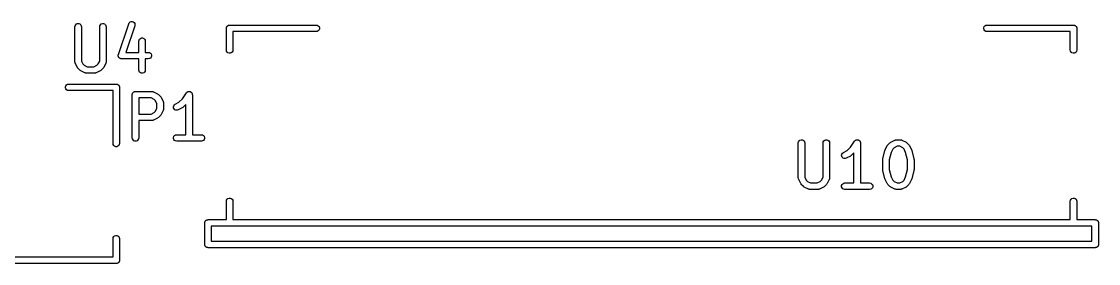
# Model space of a CAD drawing. Extents: x 83.4 to 168.1, y -157.3 to -85.4.
# Drawn here: x 112.48 to 137.37, y -126.67 to -121.07 of the extents above; entities that cross this region are included whole.
import ezdxf

# ---------------------------------------------------------------- set-up
doc = ezdxf.new("R2010")
doc.units = 0
doc.header["$MEASUREMENT"] = 0
doc.layers.add('BLACK', color=7, linetype='CONTINUOUS')

msp = doc.modelspace()

# ---------------------------------------------------------------- linework, layer by layer
at = {"layer": 'Black'}
for p, q in [((113.718, -121.192), (113.723, -121.166)), ((113.723, -121.166), (113.736, -121.144)), ((113.736, -121.144), (113.756, -121.127)), ((113.756, -121.127), (113.78, -121.118)), ((113.78, -121.118), (113.806, -121.118)), ((113.806, -121.118), (113.831, -121.127)), ((113.831, -121.127), (113.851, -121.144)), ((113.851, -121.144), (113.864, -121.166)), ((113.864, -121.166), (113.868, -121.192)), ((114.29, -121.192), (114.294, -121.166)), ((114.294, -121.166), (114.307, -121.144)), ((114.307, -121.144), (114.327, -121.127)), ((114.327, -121.127), (114.352, -121.118)), ((114.352, -121.118), (114.378, -121.118)), ((114.378, -121.118), (114.402, -121.127)), ((114.402, -121.127), (114.422, -121.144)), ((114.422, -121.144), (114.435, -121.166)), ((114.435, -121.166), (114.44, -121.192)), ((114.722, -121.835), (114.96, -121.121)), ((115.103, -121.168), (114.897, -121.784)), ((114.96, -121.121), (114.973, -121.098)), ((114.973, -121.098), (114.992, -121.08)), ((114.992, -121.08), (115.016, -121.071)), ((115.016, -121.071), (115.042, -121.07)), ((115.042, -121.07), (115.067, -121.078)), ((115.067, -121.078), (115.087, -121.095)), ((115.087, -121.095), (115.101, -121.117)), ((115.101, -121.117), (115.106, -121.142)), ((115.106, -121.142), (115.103, -121.168)), ((117.232, -121.184), (117.235, -121.178)), ((117.235, -121.178), (117.24, -121.174)), ((117.24, -121.174), (117.245, -121.169)), ((117.245, -121.169), (117.25, -121.166)), ((117.25, -121.166), (117.255, -121.162)), ((117.255, -121.162), (117.262, -121.159)), ((117.262, -121.159), (117.267, -121.156)), ((117.267, -121.156), (117.274, -121.155)), ((117.274, -121.155), (117.28, -121.153)), ((117.28, -121.153), (117.286, -121.153)), ((117.286, -121.153), (117.293, -121.151)), ((117.293, -121.151), (119.293, -121.151)), ((119.293, -121.151), (119.319, -121.156)), ((119.319, -121.156), (119.341, -121.169)), ((119.341, -121.169), (119.358, -121.189)), ((134.728, -121.189), (134.745, -121.169)), ((134.745, -121.169), (134.767, -121.156)), ((134.767, -121.156), (134.793, -121.151)), ((134.793, -121.151), (136.793, -121.151)), ((136.793, -121.151), (136.799, -121.153)), ((136.799, -121.153), (136.806, -121.153)), ((136.806, -121.153), (136.812, -121.155)), ((136.812, -121.155), (136.819, -121.156)), ((136.819, -121.156), (136.824, -121.159)), ((136.824, -121.159), (136.83, -121.162)), ((136.83, -121.162), (136.835, -121.166)), ((136.835, -121.166), (136.841, -121.169)), ((136.841, -121.169), (136.845, -121.174)), ((136.845, -121.174), (136.85, -121.178)), ((136.85, -121.178), (136.854, -121.184)), ((113.718, -122.001), (113.718, -121.192)), ((113.868, -121.192), (113.868, -121.984)), ((114.29, -121.984), (114.29, -121.192)), ((114.44, -121.192), (114.44, -122.001)), ((117.218, -121.226), (117.219, -121.22)), ((117.218, -121.726), (117.218, -121.226)), ((117.219, -121.213), (117.221, -121.207)), ((117.219, -121.22), (117.219, -121.213)), ((117.221, -121.207), (117.222, -121.201)), ((117.222, -121.201), (117.226, -121.195)), ((117.226, -121.195), (117.228, -121.189)), ((117.228, -121.189), (117.232, -121.184)), ((119.293, -121.301), (117.368, -121.301)), ((117.368, -121.301), (117.368, -121.726)), ((119.319, -121.297), (119.293, -121.301)), ((119.341, -121.284), (119.319, -121.297)), ((119.358, -121.264), (119.341, -121.284)), ((119.358, -121.189), (119.367, -121.213)), ((119.367, -121.24), (119.358, -121.264)), ((119.367, -121.213), (119.367, -121.24)), ((134.719, -121.213), (134.728, -121.189)), ((134.719, -121.24), (134.719, -121.213)), ((134.728, -121.264), (134.719, -121.24)), ((134.745, -121.284), (134.728, -121.264)), ((134.767, -121.297), (134.745, -121.284)), ((134.793, -121.301), (134.767, -121.297)), ((136.718, -121.301), (134.793, -121.301)), ((136.718, -121.726), (136.718, -121.301)), ((136.854, -121.184), (136.858, -121.189)), ((136.858, -121.189), (136.86, -121.195)), ((136.86, -121.195), (136.863, -121.201)), ((136.863, -121.201), (136.865, -121.207)), ((136.865, -121.207), (136.867, -121.213)), ((136.867, -121.213), (136.867, -121.22)), ((136.867, -121.22), (136.868, -121.226)), ((136.868, -121.226), (136.868, -121.726)), ((115.194, -121.525), (115.199, -121.5)), ((115.194, -121.784), (115.194, -121.525)), ((115.199, -121.5), (115.212, -121.477)), ((115.212, -121.477), (115.232, -121.46)), ((115.232, -121.46), (115.256, -121.451)), ((115.256, -121.451), (115.282, -121.451)), ((115.282, -121.451), (115.307, -121.46)), ((115.307, -121.46), (115.327, -121.477)), ((115.327, -121.477), (115.34, -121.5)), ((115.34, -121.5), (115.344, -121.525)), ((115.344, -121.525), (115.344, -121.784)), ((114.718, -121.861), (114.719, -121.853)), ((114.719, -121.866), (114.718, -121.861)), ((114.719, -121.846), (114.721, -121.84)), ((114.719, -121.853), (114.719, -121.846)), ((114.719, -121.872), (114.719, -121.866)), ((114.722, -121.879), (114.719, -121.872)), ((114.721, -121.84), (114.722, -121.835)), ((114.724, -121.886), (114.722, -121.879)), ((114.726, -121.891), (114.724, -121.886)), ((114.728, -121.896), (114.726, -121.891)), ((114.733, -121.902), (114.728, -121.896)), ((114.737, -121.908), (114.733, -121.902)), ((114.741, -121.912), (114.737, -121.908)), ((114.745, -121.916), (114.741, -121.912)), ((114.752, -121.92), (114.745, -121.916)), ((114.758, -121.925), (114.752, -121.92)), ((114.763, -121.926), (114.758, -121.925)), ((114.768, -121.929), (114.763, -121.926)), ((114.775, -121.93), (114.768, -121.929)), ((114.897, -121.784), (115.194, -121.784)), ((115.344, -121.784), (115.412, -121.784)), ((115.412, -121.784), (115.438, -121.788)), ((115.438, -121.929), (115.412, -121.934)), ((115.438, -121.788), (115.461, -121.801)), ((115.461, -121.916), (115.438, -121.929)), ((115.461, -121.801), (115.477, -121.821)), ((115.477, -121.896), (115.461, -121.916)), ((115.477, -121.821), (115.486, -121.846)), ((115.486, -121.872), (115.477, -121.896)), ((115.486, -121.846), (115.486, -121.872)), ((117.222, -121.752), (117.218, -121.726)), ((117.235, -121.775), (117.222, -121.752)), ((117.255, -121.791), (117.235, -121.775)), ((117.28, -121.8), (117.255, -121.791)), ((117.306, -121.8), (117.28, -121.8)), ((117.33, -121.791), (117.306, -121.8)), ((117.35, -121.775), (117.33, -121.791)), ((117.363, -121.752), (117.35, -121.775)), ((117.368, -121.726), (117.363, -121.752)), ((136.722, -121.752), (136.718, -121.726)), ((136.735, -121.775), (136.722, -121.752)), ((136.755, -121.791), (136.735, -121.775)), ((136.78, -121.8), (136.755, -121.791)), ((136.806, -121.8), (136.78, -121.8)), ((136.83, -121.791), (136.806, -121.8)), ((136.85, -121.775), (136.83, -121.791)), ((136.863, -121.752), (136.85, -121.775)), ((136.868, -121.726), (136.863, -121.752)), ((113.719, -122.006), (113.718, -122.001)), ((113.719, -122.01), (113.719, -122.006)), ((113.721, -122.018), (113.719, -122.01)), ((113.723, -122.027), (113.721, -122.018)), ((113.725, -122.031), (113.723, -122.027)), ((113.726, -122.035), (113.725, -122.031)), ((113.774, -122.13), (113.726, -122.035)), ((113.781, -122.14), (113.774, -122.13)), ((113.788, -122.15), (113.781, -122.14)), ((113.835, -122.197), (113.788, -122.15)), ((113.868, -121.984), (113.903, -122.052)), ((113.903, -122.052), (113.933, -122.083)), ((113.933, -122.083), (114.001, -122.117)), ((114.001, -122.117), (114.157, -122.117)), ((114.157, -122.117), (114.225, -122.083)), ((114.225, -122.083), (114.255, -122.052)), ((114.255, -122.052), (114.29, -121.984)), ((114.37, -122.15), (114.322, -122.197)), ((114.377, -122.14), (114.37, -122.15)), ((114.384, -122.13), (114.377, -122.14)), ((114.432, -122.035), (114.384, -122.13)), ((114.433, -122.031), (114.432, -122.035)), ((114.435, -122.027), (114.433, -122.031)), ((114.437, -122.018), (114.435, -122.027)), ((114.439, -122.01), (114.437, -122.018)), ((114.44, -122.001), (114.439, -122.006)), ((114.439, -122.006), (114.439, -122.01)), ((114.782, -121.933), (114.775, -121.93)), ((114.788, -121.933), (114.782, -121.933)), ((114.793, -121.934), (114.788, -121.933)), ((115.194, -121.934), (114.793, -121.934)), ((115.194, -122.192), (115.194, -121.934)), ((115.412, -121.934), (115.344, -121.934)), ((115.344, -121.934), (115.344, -122.192)), ((113.845, -122.204), (113.835, -122.197)), ((113.855, -122.211), (113.845, -122.204)), ((113.95, -122.259), (113.855, -122.211)), ((113.954, -122.26), (113.95, -122.259)), ((113.958, -122.262), (113.954, -122.26)), ((113.967, -122.264), (113.958, -122.262)), ((113.975, -122.266), (113.967, -122.264)), ((113.979, -122.266), (113.975, -122.266)), ((113.984, -122.267), (113.979, -122.266)), ((114.174, -122.267), (113.984, -122.267)), ((114.178, -122.266), (114.174, -122.267)), ((114.183, -122.266), (114.178, -122.266)), ((114.191, -122.264), (114.183, -122.266)), ((114.2, -122.262), (114.191, -122.264)), ((114.204, -122.26), (114.2, -122.262)), ((114.208, -122.259), (114.204, -122.26)), ((114.303, -122.211), (114.208, -122.259)), ((114.313, -122.204), (114.303, -122.211)), ((114.322, -122.197), (114.313, -122.204)), ((115.199, -122.218), (115.194, -122.192)), ((115.212, -122.24), (115.199, -122.218)), ((115.232, -122.257), (115.212, -122.24)), ((115.256, -122.266), (115.232, -122.257)), ((115.282, -122.266), (115.256, -122.266)), ((115.307, -122.257), (115.282, -122.266)), ((115.327, -122.24), (115.307, -122.257)), ((115.34, -122.218), (115.327, -122.24)), ((115.344, -122.192), (115.34, -122.218)), ((113.5, -122.578), (113.509, -122.554)), ((113.5, -122.604), (113.5, -122.578)), ((113.509, -122.629), (113.5, -122.604)), ((113.509, -122.554), (113.526, -122.534)), ((113.526, -122.649), (113.509, -122.629)), ((113.526, -122.534), (113.548, -122.521)), ((113.548, -122.662), (113.526, -122.649)), ((113.548, -122.521), (113.574, -122.516)), ((113.574, -122.666), (113.548, -122.662)), ((113.574, -122.516), (114.674, -122.516)), ((114.599, -122.666), (113.574, -122.666)), ((114.599, -123.891), (114.599, -122.666)), ((114.674, -122.516), (114.68, -122.518)), ((114.68, -122.518), (114.687, -122.518)), ((114.687, -122.518), (114.693, -122.52)), ((114.693, -122.52), (114.7, -122.521)), ((114.7, -122.521), (114.705, -122.524)), ((114.705, -122.524), (114.711, -122.526)), ((114.711, -122.526), (114.716, -122.531)), ((114.716, -122.531), (114.722, -122.534)), ((114.722, -122.534), (114.726, -122.539)), ((114.726, -122.539), (114.731, -122.543)), ((114.731, -122.543), (114.735, -122.549)), ((114.735, -122.549), (114.739, -122.554)), ((114.739, -122.554), (114.741, -122.56)), ((114.741, -122.56), (114.744, -122.566)), ((114.744, -122.566), (114.746, -122.572)), ((114.746, -122.572), (114.748, -122.578)), ((114.748, -122.578), (114.748, -122.585)), ((114.748, -122.585), (114.749, -122.591)), ((114.749, -122.591), (114.749, -123.891)), ((115.043, -122.762), (115.044, -122.755)), ((115.043, -123.762), (115.043, -122.762)), ((115.044, -122.749), (115.046, -122.742)), ((115.044, -122.755), (115.044, -122.749)), ((115.046, -122.742), (115.047, -122.736)), ((115.047, -122.736), (115.05, -122.73)), ((115.05, -122.73), (115.053, -122.724)), ((115.053, -122.724), (115.057, -122.719)), ((115.057, -122.719), (115.06, -122.713)), ((115.06, -122.713), (115.065, -122.709)), ((115.065, -122.709), (115.069, -122.704)), ((115.069, -122.704), (115.075, -122.701)), ((115.075, -122.701), (115.08, -122.697)), ((115.08, -122.697), (115.086, -122.694)), ((115.086, -122.694), (115.092, -122.691)), ((115.092, -122.691), (115.098, -122.69)), ((115.098, -122.69), (115.105, -122.688)), ((115.105, -122.688), (115.111, -122.688)), ((115.111, -122.688), (115.118, -122.687)), ((115.118, -122.687), (115.499, -122.687)), ((115.193, -122.837), (115.193, -123.21)), ((115.481, -122.837), (115.193, -122.837)), ((115.549, -122.871), (115.481, -122.837)), ((115.499, -122.687), (115.503, -122.687)), ((115.503, -122.687), (115.507, -122.687)), ((115.507, -122.687), (115.515, -122.69)), ((115.515, -122.69), (115.524, -122.691)), ((115.524, -122.691), (115.528, -122.693)), ((115.528, -122.693), (115.532, -122.695)), ((115.532, -122.695), (115.627, -122.742)), ((115.58, -122.901), (115.549, -122.871)), ((115.614, -122.97), (115.58, -122.901)), ((115.627, -122.742), (115.637, -122.749)), ((115.637, -122.749), (115.647, -122.756)), ((115.647, -122.756), (115.694, -122.804)), ((115.694, -122.804), (115.701, -122.814)), ((115.701, -122.814), (115.708, -122.823)), ((115.708, -122.823), (115.756, -122.919)), ((115.756, -122.919), (115.757, -122.923)), ((115.757, -122.923), (115.759, -122.926)), ((116.121, -122.938), (116.202, -122.857)), ((116.202, -122.857), (116.293, -122.72)), ((116.293, -122.72), (116.296, -122.717)), ((116.296, -122.717), (116.298, -122.713)), ((116.298, -122.713), (116.305, -122.708)), ((116.305, -122.708), (116.311, -122.701)), ((116.311, -122.701), (116.315, -122.699)), ((116.315, -122.699), (116.318, -122.697)), ((116.318, -122.697), (116.327, -122.694)), ((116.327, -122.694), (116.335, -122.69)), ((116.335, -122.69), (116.339, -122.689)), ((116.339, -122.689), (116.343, -122.688)), ((116.343, -122.688), (116.352, -122.688)), ((116.352, -122.688), (116.36, -122.687)), ((116.36, -122.687), (116.365, -122.688)), ((116.365, -122.688), (116.369, -122.688)), ((116.369, -122.688), (116.377, -122.691)), ((116.377, -122.691), (116.386, -122.693)), ((116.386, -122.693), (116.389, -122.695)), ((116.389, -122.695), (116.393, -122.697)), ((116.393, -122.697), (116.4, -122.702)), ((116.4, -122.702), (116.407, -122.707)), ((116.407, -122.707), (116.41, -122.711)), ((116.41, -122.711), (116.413, -122.713)), ((116.413, -122.713), (116.418, -122.721)), ((116.418, -122.721), (116.423, -122.728)), ((116.423, -122.728), (116.424, -122.732)), ((116.424, -122.732), (116.426, -122.736)), ((116.426, -122.736), (116.428, -122.745)), ((116.428, -122.745), (116.43, -122.753)), ((116.43, -122.753), (116.43, -122.758)), ((116.43, -122.758), (116.431, -122.762)), ((116.431, -122.762), (116.431, -123.687)), ((115.549, -123.176), (115.58, -123.146)), ((115.58, -123.146), (115.614, -123.077)), ((115.614, -123.077), (115.614, -122.97)), ((115.756, -123.129), (115.708, -123.224)), ((115.757, -123.124), (115.756, -123.129)), ((115.759, -123.121), (115.757, -123.124)), ((115.759, -122.926), (115.761, -122.935)), ((115.761, -123.112), (115.759, -123.121)), ((115.761, -122.935), (115.763, -122.944)), ((115.763, -123.104), (115.761, -123.112)), ((115.763, -122.944), (115.763, -122.948)), ((115.763, -122.948), (115.764, -122.952)), ((115.764, -123.095), (115.763, -123.099)), ((115.763, -123.099), (115.763, -123.104)), ((115.764, -122.952), (115.764, -123.095)), ((115.995, -123.043), (116.001, -123.018)), ((115.998, -123.069), (115.995, -123.043)), ((116.01, -123.092), (115.998, -123.069)), ((116.001, -123.018), (116.015, -122.996)), ((116.029, -123.11), (116.01, -123.092)), ((116.015, -122.996), (116.036, -122.98)), ((116.053, -123.12), (116.029, -123.11)), ((116.036, -122.98), (116.121, -122.938)), ((116.079, -123.122), (116.053, -123.12)), ((116.103, -123.114), (116.079, -123.122)), ((116.199, -123.067), (116.103, -123.114)), ((116.208, -123.06), (116.199, -123.067)), ((116.218, -123.053), (116.208, -123.06)), ((116.281, -122.99), (116.218, -123.053)), ((116.281, -123.687), (116.281, -122.99)), ((115.193, -123.21), (115.481, -123.21)), ((115.499, -123.36), (115.193, -123.36)), ((115.193, -123.36), (115.193, -123.762)), ((115.481, -123.21), (115.549, -123.176)), ((115.503, -123.36), (115.499, -123.36)), ((115.507, -123.36), (115.503, -123.36)), ((115.515, -123.357), (115.507, -123.36)), ((115.524, -123.356), (115.515, -123.357)), ((115.528, -123.354), (115.524, -123.356)), ((115.532, -123.353), (115.528, -123.354)), ((115.627, -123.305), (115.532, -123.353)), ((115.637, -123.298), (115.627, -123.305)), ((115.647, -123.291), (115.637, -123.298)), ((115.694, -123.243), (115.647, -123.291)), ((115.701, -123.233), (115.694, -123.243)), ((115.708, -123.224), (115.701, -123.233)), ((114.603, -123.917), (114.599, -123.891)), ((114.617, -123.94), (114.603, -123.917)), ((114.744, -123.917), (114.731, -123.94)), ((114.749, -123.891), (114.744, -123.917)), ((115.047, -123.787), (115.043, -123.762)), ((115.06, -123.81), (115.047, -123.787)), ((115.08, -123.827), (115.06, -123.81)), ((115.105, -123.836), (115.08, -123.827)), ((115.131, -123.836), (115.105, -123.836)), ((115.155, -123.827), (115.131, -123.836)), ((115.175, -123.81), (115.155, -123.827)), ((115.188, -123.787), (115.175, -123.81)), ((115.193, -123.762), (115.188, -123.787)), ((115.996, -123.749), (116.005, -123.724)), ((115.996, -123.775), (115.996, -123.749)), ((116.005, -123.799), (115.996, -123.775)), ((116.005, -123.724), (116.022, -123.704)), ((116.022, -123.819), (116.005, -123.799)), ((116.022, -123.704), (116.044, -123.691)), ((116.044, -123.832), (116.022, -123.819)), ((116.044, -123.691), (116.07, -123.687)), ((116.07, -123.837), (116.044, -123.832)), ((116.07, -123.687), (116.281, -123.687)), ((116.641, -123.837), (116.07, -123.837)), ((116.431, -123.687), (116.641, -123.687)), ((116.641, -123.687), (116.667, -123.691)), ((116.667, -123.832), (116.641, -123.837)), ((116.667, -123.691), (116.69, -123.704)), ((116.69, -123.819), (116.667, -123.832)), ((116.69, -123.704), (116.706, -123.724)), ((116.706, -123.799), (116.69, -123.819)), ((116.706, -123.724), (116.715, -123.749)), ((116.715, -123.775), (116.706, -123.799)), ((116.715, -123.749), (116.715, -123.775)), ((130.433, -123.879), (130.437, -123.854)), ((130.433, -124.689), (130.433, -123.879)), ((130.437, -123.854), (130.45, -123.831)), ((130.45, -123.831), (130.47, -123.814)), ((130.47, -123.814), (130.495, -123.805)), ((130.495, -123.805), (130.521, -123.805)), ((130.521, -123.805), (130.545, -123.814)), ((130.545, -123.814), (130.565, -123.831)), ((130.565, -123.831), (130.578, -123.854)), ((130.578, -123.854), (130.583, -123.879)), ((130.583, -123.879), (130.583, -124.671)), ((131.004, -123.879), (131.009, -123.854)), ((131.004, -124.671), (131.004, -123.879)), ((131.009, -123.854), (131.022, -123.831)), ((131.022, -123.831), (131.042, -123.814)), ((131.042, -123.814), (131.066, -123.805)), ((131.066, -123.805), (131.092, -123.805)), ((131.092, -123.805), (131.117, -123.814)), ((131.117, -123.814), (131.137, -123.831)), ((131.137, -123.831), (131.15, -123.854)), ((131.15, -123.854), (131.154, -123.879)), ((131.154, -123.879), (131.154, -124.689)), ((131.64, -123.974), (131.731, -123.838)), ((131.731, -123.838), (131.734, -123.835)), ((131.734, -123.835), (131.736, -123.831)), ((131.736, -123.831), (131.743, -123.825)), ((131.743, -123.825), (131.749, -123.819)), ((131.749, -123.819), (131.753, -123.817)), ((131.753, -123.817), (131.756, -123.814)), ((131.756, -123.814), (131.764, -123.811)), ((131.764, -123.811), (131.772, -123.807)), ((131.772, -123.807), (131.777, -123.807)), ((131.777, -123.807), (131.78, -123.805)), ((131.78, -123.805), (131.789, -123.805)), ((131.789, -123.805), (131.798, -123.804)), ((131.798, -123.804), (131.802, -123.805)), ((131.802, -123.805), (131.807, -123.805)), ((131.807, -123.805), (131.815, -123.808)), ((131.815, -123.808), (131.824, -123.811)), ((131.824, -123.811), (131.827, -123.813)), ((131.827, -123.813), (131.831, -123.814)), ((131.831, -123.814), (131.838, -123.82)), ((131.838, -123.82), (131.845, -123.825)), ((131.845, -123.825), (131.848, -123.828)), ((131.848, -123.828), (131.851, -123.831)), ((131.851, -123.831), (131.855, -123.839)), ((131.855, -123.839), (131.861, -123.846)), ((131.861, -123.846), (131.862, -123.85)), ((131.862, -123.85), (131.864, -123.854)), ((131.864, -123.854), (131.866, -123.862)), ((131.866, -123.862), (131.868, -123.871)), ((131.868, -123.871), (131.868, -123.875)), ((131.868, -123.875), (131.869, -123.879)), ((131.869, -123.879), (131.869, -124.804)), ((132.502, -123.921), (132.55, -123.874)), ((132.55, -123.874), (132.56, -123.867)), ((132.56, -123.867), (132.569, -123.86)), ((132.569, -123.86), (132.665, -123.812)), ((132.665, -123.812), (132.669, -123.811)), ((132.669, -123.811), (132.673, -123.809)), ((132.673, -123.809), (132.681, -123.807)), ((132.681, -123.807), (132.69, -123.805)), ((132.69, -123.805), (132.694, -123.805)), ((132.694, -123.805), (132.698, -123.804)), ((132.698, -123.804), (132.794, -123.804)), ((132.794, -123.804), (132.798, -123.805)), ((132.798, -123.805), (132.802, -123.805)), ((132.802, -123.805), (132.811, -123.807)), ((132.811, -123.807), (132.819, -123.809)), ((132.819, -123.809), (132.823, -123.811)), ((132.823, -123.811), (132.827, -123.812)), ((132.827, -123.812), (132.922, -123.86)), ((132.922, -123.86), (132.932, -123.867)), ((132.932, -123.867), (132.942, -123.874)), ((132.942, -123.874), (132.989, -123.921)), ((114.636, -123.956), (114.617, -123.94)), ((114.661, -123.965), (114.636, -123.956)), ((114.687, -123.965), (114.661, -123.965)), ((114.711, -123.956), (114.687, -123.965)), ((114.731, -123.94), (114.711, -123.956)), ((131.433, -124.16), (131.439, -124.135)), ((131.436, -124.186), (131.433, -124.16)), ((131.439, -124.135), (131.453, -124.113)), ((131.453, -124.113), (131.474, -124.098)), ((131.474, -124.098), (131.559, -124.056)), ((131.559, -124.056), (131.64, -123.974)), ((131.719, -124.108), (131.656, -124.17)), ((131.719, -124.804), (131.719, -124.108)), ((132.387, -124.242), (132.435, -124.052)), ((132.435, -124.052), (132.438, -124.044)), ((132.438, -124.044), (132.441, -124.036)), ((132.441, -124.036), (132.488, -123.941)), ((132.488, -123.941), (132.495, -123.931)), ((132.495, -123.931), (132.502, -123.921)), ((132.579, -124.096), (132.535, -124.269)), ((132.617, -124.019), (132.579, -124.096)), ((132.647, -123.989), (132.617, -124.019)), ((132.716, -123.954), (132.647, -123.989)), ((132.776, -123.954), (132.716, -123.954)), ((132.844, -123.989), (132.776, -123.954)), ((132.875, -124.019), (132.844, -123.989)), ((132.913, -124.096), (132.875, -124.019)), ((132.957, -124.269), (132.913, -124.096)), ((132.989, -123.921), (132.996, -123.931)), ((132.996, -123.931), (133.003, -123.941)), ((133.003, -123.941), (133.051, -124.036)), ((133.051, -124.036), (133.053, -124.044)), ((133.053, -124.044), (133.057, -124.052)), ((133.057, -124.052), (133.104, -124.242)), ((131.448, -124.21), (131.436, -124.186)), ((131.466, -124.228), (131.448, -124.21)), ((131.49, -124.238), (131.466, -124.228)), ((131.516, -124.239), (131.49, -124.238)), ((131.541, -124.232), (131.516, -124.239)), ((131.637, -124.184), (131.541, -124.232)), ((131.646, -124.177), (131.637, -124.184)), ((131.656, -124.17), (131.646, -124.177)), ((132.385, -124.26), (132.387, -124.251)), ((132.385, -124.498), (132.385, -124.26)), ((132.387, -124.251), (132.387, -124.242)), ((132.535, -124.269), (132.535, -124.489)), ((132.957, -124.489), (132.957, -124.269)), ((133.104, -124.242), (133.105, -124.251)), ((133.105, -124.251), (133.107, -124.26)), ((133.107, -124.26), (133.107, -124.498)), ((132.387, -124.507), (132.385, -124.498)), ((132.387, -124.517), (132.387, -124.507)), ((132.435, -124.707), (132.387, -124.517)), ((132.535, -124.489), (132.579, -124.663)), ((132.579, -124.663), (132.617, -124.74)), ((132.875, -124.74), (132.913, -124.663)), ((132.913, -124.663), (132.957, -124.489)), ((133.104, -124.517), (133.057, -124.707)), ((133.105, -124.507), (133.104, -124.517)), ((133.107, -124.498), (133.105, -124.507)), ((130.434, -124.693), (130.433, -124.689)), ((130.433, -124.697), (130.434, -124.693)), ((130.436, -124.706), (130.433, -124.697)), ((130.437, -124.714), (130.436, -124.706)), ((130.439, -124.718), (130.437, -124.714)), ((130.441, -124.722), (130.439, -124.718)), ((130.488, -124.818), (130.441, -124.722)), ((130.495, -124.827), (130.488, -124.818)), ((130.502, -124.837), (130.495, -124.827)), ((130.55, -124.885), (130.502, -124.837)), ((130.56, -124.892), (130.55, -124.885)), ((130.569, -124.899), (130.56, -124.892)), ((130.665, -124.946), (130.569, -124.899)), ((130.583, -124.671), (130.617, -124.74)), ((130.617, -124.74), (130.647, -124.77)), ((130.647, -124.77), (130.716, -124.804)), ((130.716, -124.804), (130.871, -124.804)), ((130.871, -124.804), (130.94, -124.77)), ((131.018, -124.899), (130.922, -124.946)), ((130.94, -124.77), (130.97, -124.74)), ((130.97, -124.74), (131.004, -124.671)), ((131.027, -124.892), (131.018, -124.899)), ((131.037, -124.885), (131.027, -124.892)), ((131.085, -124.837), (131.037, -124.885)), ((131.092, -124.827), (131.085, -124.837)), ((131.099, -124.818), (131.092, -124.827)), ((131.146, -124.722), (131.099, -124.818)), ((131.148, -124.718), (131.146, -124.722)), ((131.15, -124.714), (131.148, -124.718)), ((131.151, -124.706), (131.15, -124.714)), ((131.154, -124.697), (131.151, -124.706)), ((131.154, -124.689), (131.153, -124.693)), ((131.153, -124.693), (131.154, -124.697)), ((131.434, -124.866), (131.443, -124.842)), ((131.434, -124.892), (131.434, -124.866)), ((131.443, -124.917), (131.434, -124.892)), ((131.443, -124.842), (131.46, -124.822)), ((131.46, -124.822), (131.482, -124.809)), ((131.482, -124.809), (131.508, -124.804)), ((131.508, -124.804), (131.719, -124.804)), ((131.869, -124.804), (132.079, -124.804)), ((132.079, -124.804), (132.105, -124.809)), ((132.105, -124.809), (132.127, -124.822)), ((132.127, -124.822), (132.144, -124.842)), ((132.144, -124.842), (132.153, -124.866)), ((132.153, -124.892), (132.144, -124.917)), ((132.153, -124.866), (132.153, -124.892)), ((132.438, -124.714), (132.435, -124.707)), ((132.441, -124.722), (132.438, -124.714)), ((132.488, -124.818), (132.441, -124.722)), ((132.495, -124.827), (132.488, -124.818)), ((132.502, -124.837), (132.495, -124.827)), ((132.55, -124.885), (132.502, -124.837)), ((132.56, -124.892), (132.55, -124.885)), ((132.569, -124.899), (132.56, -124.892)), ((132.665, -124.946), (132.569, -124.899)), ((132.617, -124.74), (132.647, -124.77)), ((132.647, -124.77), (132.716, -124.804)), ((132.716, -124.804), (132.776, -124.804)), ((132.776, -124.804), (132.844, -124.77)), ((132.922, -124.899), (132.827, -124.946)), ((132.844, -124.77), (132.875, -124.74)), ((132.932, -124.892), (132.922, -124.899)), ((132.942, -124.885), (132.932, -124.892)), ((132.989, -124.837), (132.942, -124.885)), ((132.996, -124.827), (132.989, -124.837)), ((133.003, -124.818), (132.996, -124.827)), ((133.051, -124.722), (133.003, -124.818)), ((133.053, -124.714), (133.051, -124.722)), ((133.057, -124.707), (133.053, -124.714)), ((117.235, -125.178), (117.255, -125.162)), ((117.255, -125.162), (117.28, -125.153)), ((117.28, -125.153), (117.306, -125.153)), ((117.306, -125.153), (117.33, -125.162)), ((117.33, -125.162), (117.35, -125.178)), ((130.669, -124.948), (130.665, -124.946)), ((130.673, -124.95), (130.669, -124.948)), ((130.681, -124.951), (130.673, -124.95)), ((130.69, -124.954), (130.681, -124.951)), ((130.694, -124.954), (130.69, -124.954)), ((130.698, -124.954), (130.694, -124.954)), ((130.889, -124.954), (130.698, -124.954)), ((130.893, -124.954), (130.889, -124.954)), ((130.897, -124.954), (130.893, -124.954)), ((130.906, -124.951), (130.897, -124.954)), ((130.914, -124.95), (130.906, -124.951)), ((130.918, -124.948), (130.914, -124.95)), ((130.922, -124.946), (130.918, -124.948)), ((131.46, -124.937), (131.443, -124.917)), ((131.482, -124.95), (131.46, -124.937)), ((131.508, -124.954), (131.482, -124.95)), ((132.079, -124.954), (131.508, -124.954)), ((132.105, -124.95), (132.079, -124.954)), ((132.127, -124.937), (132.105, -124.95)), ((132.144, -124.917), (132.127, -124.937)), ((132.669, -124.948), (132.665, -124.946)), ((132.673, -124.95), (132.669, -124.948)), ((132.681, -124.951), (132.673, -124.95)), ((132.69, -124.954), (132.681, -124.951)), ((132.694, -124.954), (132.69, -124.954)), ((132.698, -124.954), (132.694, -124.954)), ((132.794, -124.954), (132.698, -124.954)), ((132.798, -124.954), (132.794, -124.954)), ((132.802, -124.954), (132.798, -124.954)), ((132.811, -124.951), (132.802, -124.954)), ((132.819, -124.95), (132.811, -124.951)), ((132.823, -124.948), (132.819, -124.95)), ((132.827, -124.946), (132.823, -124.948)), ((136.735, -125.178), (136.755, -125.162)), ((136.755, -125.162), (136.78, -125.153)), ((136.78, -125.153), (136.806, -125.153)), ((136.806, -125.153), (136.83, -125.162)), ((136.83, -125.162), (136.85, -125.178)), ((117.218, -125.226), (117.222, -125.201)), ((117.218, -125.651), (117.218, -125.226)), ((117.222, -125.201), (117.235, -125.178)), ((117.35, -125.178), (117.363, -125.201)), ((117.363, -125.201), (117.368, -125.226)), ((117.368, -125.226), (117.368, -125.651)), ((136.718, -125.226), (136.722, -125.201)), ((136.718, -125.651), (136.718, -125.226)), ((136.722, -125.201), (136.735, -125.178)), ((136.85, -125.178), (136.863, -125.201)), ((136.863, -125.201), (136.868, -125.226)), ((136.868, -125.226), (136.868, -125.651)), ((116.755, -125.662), (116.762, -125.659)), ((116.762, -125.659), (116.767, -125.656)), ((116.767, -125.656), (116.774, -125.655)), ((116.774, -125.655), (116.78, -125.653)), ((116.78, -125.653), (116.786, -125.653)), ((116.786, -125.653), (116.793, -125.651)), ((116.793, -125.651), (117.218, -125.651)), ((117.368, -125.651), (136.718, -125.651)), ((136.868, -125.651), (137.293, -125.651)), ((137.293, -125.651), (137.299, -125.653)), ((137.299, -125.653), (137.306, -125.653)), ((137.306, -125.653), (137.312, -125.655)), ((137.312, -125.655), (137.319, -125.656)), ((137.319, -125.656), (137.324, -125.659)), ((137.324, -125.659), (137.33, -125.662)), ((116.718, -125.726), (116.719, -125.72)), ((116.718, -126.226), (116.718, -125.726)), ((116.719, -125.713), (116.721, -125.707)), ((116.719, -125.72), (116.719, -125.713)), ((116.721, -125.707), (116.722, -125.701)), ((116.722, -125.701), (116.726, -125.695)), ((116.726, -125.695), (116.728, -125.689)), ((116.728, -125.689), (116.732, -125.684)), ((116.732, -125.684), (116.735, -125.678)), ((116.735, -125.678), (116.74, -125.674)), ((116.74, -125.674), (116.745, -125.669)), ((116.745, -125.669), (116.75, -125.666)), ((116.75, -125.666), (116.755, -125.662)), ((116.868, -125.801), (116.868, -126.151)), ((137.218, -125.801), (116.868, -125.801)), ((137.218, -126.151), (137.218, -125.801)), ((137.33, -125.662), (137.335, -125.666)), ((137.335, -125.666), (137.341, -125.669)), ((137.341, -125.669), (137.345, -125.674)), ((137.345, -125.674), (137.35, -125.678)), ((137.35, -125.678), (137.354, -125.684)), ((137.354, -125.684), (137.358, -125.689)), ((137.358, -125.689), (137.36, -125.695)), ((137.36, -125.695), (137.363, -125.701)), ((137.363, -125.701), (137.365, -125.707)), ((137.365, -125.707), (137.367, -125.713)), ((137.367, -125.713), (137.367, -125.72)), ((137.367, -125.72), (137.368, -125.726)), ((137.368, -125.726), (137.368, -126.226)), ((114.599, -126.091), (114.603, -126.066)), ((114.599, -126.516), (114.599, -126.091)), ((114.603, -126.066), (114.617, -126.043)), ((114.617, -126.043), (114.636, -126.026)), ((114.636, -126.026), (114.661, -126.018)), ((114.661, -126.018), (114.687, -126.018)), ((114.687, -126.018), (114.711, -126.026)), ((114.711, -126.026), (114.731, -126.043)), ((114.731, -126.043), (114.744, -126.066)), ((114.744, -126.066), (114.749, -126.091)), ((114.749, -126.091), (114.749, -126.591)), ((116.868, -126.151), (137.218, -126.151)), ((116.719, -126.233), (116.718, -126.226)), ((116.719, -126.24), (116.719, -126.233)), ((116.721, -126.246), (116.719, -126.24)), ((116.722, -126.252), (116.721, -126.246)), ((116.726, -126.258), (116.722, -126.252)), ((116.728, -126.264), (116.726, -126.258)), ((116.732, -126.269), (116.728, -126.264)), ((116.735, -126.275), (116.732, -126.269)), ((116.74, -126.279), (116.735, -126.275)), ((116.745, -126.284), (116.74, -126.279)), ((116.75, -126.287), (116.745, -126.284)), ((116.755, -126.291), (116.75, -126.287)), ((116.762, -126.294), (116.755, -126.291)), ((116.767, -126.297), (116.762, -126.294)), ((116.774, -126.298), (116.767, -126.297)), ((116.78, -126.3), (116.774, -126.298)), ((116.786, -126.3), (116.78, -126.3)), ((116.793, -126.301), (116.786, -126.3)), ((137.293, -126.301), (116.793, -126.301)), ((137.299, -126.3), (137.293, -126.301)), ((137.306, -126.3), (137.299, -126.3)), ((137.312, -126.298), (137.306, -126.3)), ((137.319, -126.297), (137.312, -126.298)), ((137.324, -126.294), (137.319, -126.297)), ((137.33, -126.291), (137.324, -126.294)), ((137.335, -126.287), (137.33, -126.291)), ((137.341, -126.284), (137.335, -126.287)), ((137.345, -126.279), (137.341, -126.284)), ((137.35, -126.275), (137.345, -126.279)), ((137.354, -126.269), (137.35, -126.275)), ((137.358, -126.264), (137.354, -126.269)), ((137.36, -126.258), (137.358, -126.264)), ((137.363, -126.252), (137.36, -126.258)), ((137.365, -126.246), (137.363, -126.252)), ((137.367, -126.24), (137.365, -126.246)), ((137.368, -126.226), (137.367, -126.233)), ((137.367, -126.233), (137.367, -126.24)), ((110.549, -126.516), (114.599, -126.516)), ((114.711, -126.656), (114.705, -126.659)), ((114.716, -126.652), (114.711, -126.656)), ((114.722, -126.649), (114.716, -126.652)), ((114.726, -126.644), (114.722, -126.649)), ((114.731, -126.64), (114.726, -126.644)), ((114.735, -126.634), (114.731, -126.64)), ((114.739, -126.629), (114.735, -126.634)), ((114.741, -126.623), (114.739, -126.629)), ((114.744, -126.617), (114.741, -126.623)), ((114.746, -126.611), (114.744, -126.617)), ((114.748, -126.604), (114.746, -126.611)), ((114.749, -126.591), (114.748, -126.598)), ((114.748, -126.598), (114.748, -126.604)), ((114.674, -126.666), (110.474, -126.666)), ((114.68, -126.665), (114.674, -126.666)), ((114.687, -126.665), (114.68, -126.665)), ((114.693, -126.663), (114.687, -126.665)), ((114.7, -126.662), (114.693, -126.663)), ((114.705, -126.659), (114.7, -126.662))]:
    msp.add_line(p, q, dxfattribs=at)

doc.saveas('drawing.dxf')
